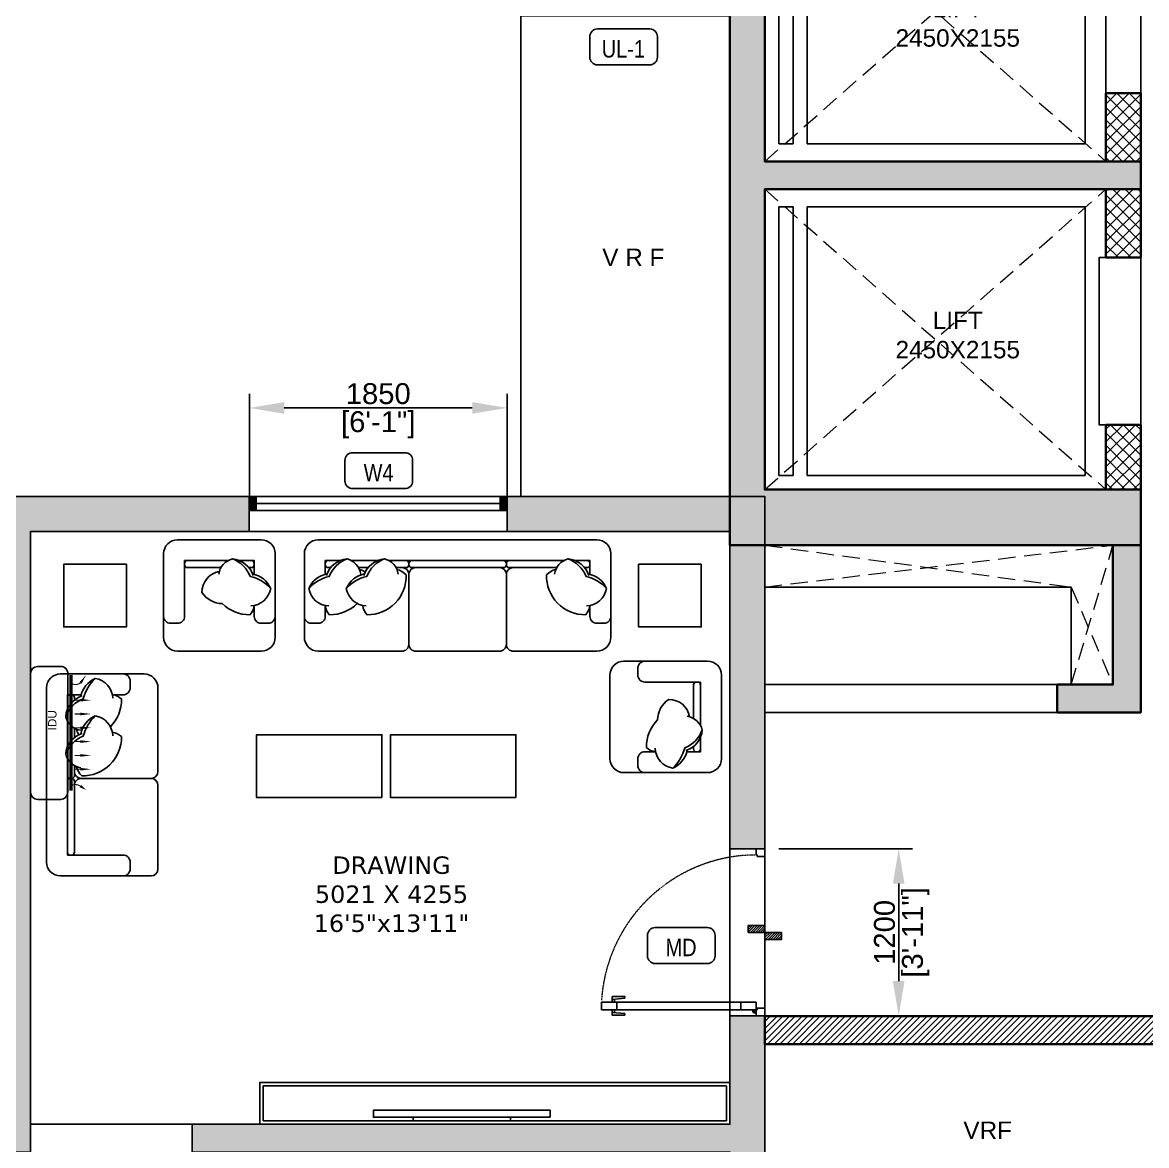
# Model space of a CAD drawing. Header units: millimetres. Extents: x 91566 to 131129, y 141753 to 207061.
# Drawn here: x 103055 to 111124, y 161368 to 169429 of the extents above; entities that cross this region are included whole.
import ezdxf
from ezdxf.enums import TextEntityAlignment as Align

# ---------------------------------------------------------------- set-up
doc = ezdxf.new("R2010")
doc.units = ezdxf.units.MM
doc.linetypes.add('( Hidden )', pattern=[0.375, 0.25, -0.125])
doc.linetypes.add('3BHK  WEST_UN-3$0$DASHED', pattern=[0.75, 0.5, -0.25])
for name, color, linetype in [('A-Dimensions', 4, 'Continuous'), ('A-Door', 11, 'Continuous'), ('A-Door Line', 8, 'Continuous'), ('A-Elevation 10', 8, 'Continuous'), ('A-Furniture', 8, 'Continuous'), ('A-Hatch', 252, 'Continuous'), ('A-Room Boundary', 44, 'Continuous'), ('A-Shaft', 8, 'Continuous'), ('A-Text Main', 44, 'Continuous'), ('A-Window', 4, 'Continuous')]:
    doc.layers.add(name, color=color, linetype=linetype)
doc.layers.add('A-Wall', color=240, linetype='Continuous', lineweight=35)
doc.styles.add('2024-08-29_TOWER-A$0$simplex-0.8', font='simplex.shx', dxfattribs={"width": 0.8})
doc.styles.add('3.5BHK EAST-UN-5$0$grid_text', font='verdana.ttf')
doc.styles.add('3BHK  WEST_UN-2$0$AMISH', font='arial.ttf')
doc.styles.add('ARIAL', font='ARIALN.TTF')
doc.styles.add('Core & corridor$0$Standard', font='arial.ttf')
doc.styles.add('Core_Typ-TA$0$Standard', font='arial.ttf')
doc.styles.add('S', font='arial.ttf', dxfattribs={"height": 150})
doc.dimstyles.new('DIMSMALL', dxfattribs={"dimtxt": 150, "dimasz": 250, "dimexe": 100, "dimexo": 100, "dimgap": 25, "dimtad": 1, "dimdec": 0, "dimzin": 0, "dimdsep": 46, "dimtxsty": 'S', "dimcen": 0, "dimdle": 100, "dimclrd": 8, "dimclre": 8, "dimclrt": 256, "dimazin": 0, "dimtfac": 1, "dimtdec": 0, "dimtix": 1, "dimtmove": 0, "dimatfit": 3, "dimldrblk": '12_DatumFilled', "dimfxl": 1, "dimtolj": 1, "dimtzin": 0, "dimlwd": -1, "dimlwe": -1, "dimarcsym": 1})

# ---------------------------------------------------------------- blocks, each defined once
blk = doc.blocks.new('Core & corridor$0$A$C436b777d')
at = {"layer": 'A-Hatch'}
h = blk.add_hatch(color=256, dxfattribs=at)
h.dxf.hatch_style = 1
h.paths.add_polyline_path([(250, -3072.7), (2950, -3072.6), (2950, -2672.7), (0.5, -2672.7), (0.5, -12132.6), (2950, -12132.7), (2950, -11732.7), (250.5, -11732.7), (250.5, -9577.7), (2950, -9577.7), (2950, -9377.8), (250.5, -9377.7), (250.5, -7222.7), (2950, -7222.7), (2950, -5565), (2700, -5565), (2700.2, -6972.7), (250.5, -6972.7)])
h.paths.add_polyline_path([(3300, 6580.6), (3300, 9502.1), (3500, 9502.1), (3500.1, 35), (0.4, 35), (0.5, 6682.1), (250, 6682.1), (250.5, 435), (3300.5, 435)])
edge = h.paths.add_edge_path()
edge.add_line((3300, 14502.1), (2580, 14502.1))
edge.add_line((2580, 14502.1), (2580, 15744))
edge.add_line((2580, 15744), (3500, 15744))
edge.add_line((3500, 15744), (3500, 16044))
edge.add_line((3500, 16044), (2380, 16044))
edge.add_line((2380, 16044), (2380, 14502.1))
edge.add_line((2380, 14502.1), (0.5, 14502.1))
edge.add_line((0.5, 14502.1), (0.5, 7866.6))
edge.add_line((0.5, 7866.6), (250.5, 7866.6))
edge.add_line((250.5, 7866.6), (250.5, 14102.1))
edge.add_line((250.5, 14102.1), (2380, 14102.1))
edge.add_line((2380, 14102.1), (2380, 10852.1))
edge.add_line((2380, 10852.1), (2580, 10852.1))
edge.add_line((2580, 10852.1), (2580, 14102.1))
edge.add_line((2580, 14102.1), (3300, 14102.1))
edge.add_line((3300, 14102.1), (3300, 10702.1))
edge.add_line((3300, 10702.1), (3500, 10702.1))
edge.add_line((3500, 10702.1), (3500, 14502.1))
edge.add_line((3500, 14502.1), (2580, 14502.1))
h = blk.add_hatch(dxfattribs=at)
h.set_pattern_fill('ANSI37', color=256, scale=20)
h.set_pattern_definition([(45, (27573.86, 93), (-44.90128, 44.90128), []), (135, (27573.86, 93), (-44.90128, -44.90128), [])])
h.paths.add_polyline_path([(2700, -11267.7), (2950, -11267.7), (2950, -11732.7), (2700, -11732.7)])
h.paths.add_polyline_path([(2700, -9577.7), (2950, -9577.7), (2950, -10067.7), (2700, -10067.7)])
h.paths.add_polyline_path([(2700, -8887.7), (2950, -8887.7), (2950, -9377.7), (2700, -9377.7)])
h.paths.add_polyline_path([(2950, -7687.7), (2700, -7687.7), (2700, -7222.7), (2950, -7222.7)])
h = blk.add_hatch(color=256, dxfattribs=at)
h.dxf.hatch_style = 1
h.paths.add_polyline_path([(2750, -12132.7), (2750, -13132.5), (2350.3, -13132.2), (2350.3, -13332.2), (2950, -13332.6), (2950, -12132.7)])
at = {"layer": 'A-Elevation 10'}
for points in [[(351.7, -9251), (453.3, -9251), (453.3, -7322.7), (351.7, -7322.7)], [(555, -7322.7), (555, -9251), (2550, -9251), (2550, -7322.7)], [(351.7, -11631), (453.3, -11631), (453.3, -9702.7), (351.7, -9702.7)], [(555, -9702.7), (555, -11631), (2550, -11631), (2550, -9702.7)]]:
    blk.add_lwpolyline(points, close=True, dxfattribs=at)
at = {"layer": 'A-Elevation 10', "color": 8}
for points in [[(2950, -8887.7), (2700, -8887.7), (2700, -7687.7), (2950, -7687.7)], [(2950, -11267.7), (2650, -11267.7), (2650, -10067.7), (2950, -10067.7)]]:
    blk.add_lwpolyline(points, close=True, dxfattribs=at)
at = {"layer": 'A-Shaft', "linetype": '( Hidden )', "lineweight": 0, "ltscale": 500}
for points in [[(250.5, -7222.7), (2700, -9377.7)], [(250.5, -9377.7), (2700, -7222.7)], [(250, -11732.7), (2700, -9577.7)], [(250.5, -9577.7), (2700, -11732.7)]]:
    blk.add_lwpolyline(points, dxfattribs=at)
at = {"layer": 'A-Wall'}
for points in [[(250, -3072.7), (2950, -3072.6), (2950, -2672.7), (0.5, -2672.7), (0.5, -12132.6), (2950, -12132.7), (2950, -11732.7), (250.5, -11732.7), (250.5, -9577.7), (2950, -9577.7), (2950, -9377.8), (250.5, -9377.7), (250.5, -7222.7), (2950, -7222.7), (2950, -5565), (2700, -5565), (2700.2, -6972.7), (250.5, -6972.7), (250, -3072.7)], [(0, -6922.7), (0, -9602.7)], [(0, -9352.7), (0, -12032.7)]]:
    blk.add_lwpolyline(points, dxfattribs=at)
for points in [[(2700, -8887.7), (2950, -8887.7), (2950, -9377.7), (2700, -9377.7)], [(2700, -9577.7), (2950, -9577.7), (2950, -10067.7), (2700, -10067.7)], [(2700, -11267.7), (2950, -11267.7), (2950, -11732.7), (2700, -11732.7)], [(2750, -12132.7), (2750, -13132.5), (2350.3, -13132.2), (2350.3, -13332.2), (2950, -13332.6), (2950, -12132.7)]]:
    blk.add_lwpolyline(points, close=True, dxfattribs=at)
at = {"layer": 'A-Text Main', "char_height": 125, "width": 950.15, "attachment_point": 5, "line_spacing_factor": 1.010232, "style": 'Core & corridor$0$Standard'}
for insert in [(1635.9, -8387.1), (1635.9, -10624.1)]:
    blk.add_mtext('LIFT \\P2450X2155', dxfattribs=dict(at, insert=insert))
blk = doc.blocks.new('Core & corridor')
at = {"layer": 'A-Elevation 10'}
blk.add_lwpolyline([(10594.6, 16844.6), (9095, 16844.6), (9095, 20295.2), (10594.6, 20295.2)], close=True, dxfattribs=at)
at = {"ltscale": 300}
blk.add_blockref('Core & corridor$0$A$C436b777d', (10594.6, 28627.2), dxfattribs=at)
at = {"layer": 'A-Text Main', "insert": (9901.8, 18561.6), "char_height": 125, "width": 950.15, "attachment_point": 5, "line_spacing_factor": 1.010232, "style": 'Core & corridor$0$Standard'}
blk.add_mtext('V R F', dxfattribs=at)
blk = doc.blocks.new('2024-08-29_TOWER-A$0$WNTG')
at = {"layer": 'A-Text Main'}
blk.add_lwpolyline([(-187.8, 246.2), (187.8, 246.2, -0.414214), (242.8, 191.2), (242.8, 43.3, -0.414214), (187.8, -11.7), (-187.8, -11.7, -0.414214), (-242.8, 43.3), (-242.8, 191.2, -0.414214)], format="xyb", close=True, dxfattribs=at)
at = {"layer": 'A-Text Main', "style": '2024-08-29_TOWER-A$0$simplex-0.8', "width": 0.8}
blk.add_attdef('WNTG', text='', height=150, dxfattribs=at).set_placement((-1.6, 43), align=Align.CENTER)
blk = doc.blocks.new('Unit_4')
at = {"layer": 'A-Text Main'}
ref = blk.add_blockref('2024-08-29_TOWER-A$0$WNTG', (71062.8, 166789.6), dxfattribs=dict(at, xscale=-1, rotation=180))
ref.add_attrib('WNTG', 'UL-1', dxfattribs={"height": 125, "style": 'ARIAL'}).set_placement((71061.2, 166596.1), align=Align.CENTER)
blk = doc.blocks.new('3.5BHK EAST-UN-5$0$A$Ca8e61b88')
at = {"layer": 'A-Furniture'}
for points in [[(700, 0, 0.414214), (800, 100), (800, 700, 0.414214), (750, 750, 0.414214), (800, 800), (800, 1400, 0.414214), (750, 1450, 0.414214), (800, 1500), (800, 2100, 0.414214), (700, 2200), (100, 2200, 0.414214), (0, 2100), (0, 100, 0.414214), (100, 0)], [(150, 1430), (150, 770, 0.414214), (170, 750), (180, 750, 0.414214), (200, 770), (200, 1430, 0.414214), (180, 1450), (170, 1450, 0.414214)]]:
    blk.add_lwpolyline(points, format="xyb", close=True, dxfattribs=at)
for points in [[(472.5, 2050), (550, 2050, 0.414214), (600, 2100), (600, 2150, 0.414214), (550, 2200)], [(349.5, 2168.2, 0.14773), (263.6, 2022, 0.213343), (137.6, 1893.1, 0.178662)], [(475.6, 2024.9, 0.356772), (349.5, 2168.2, 0.249542), (245.7, 2038.4, -9.61688)], [(256.7, 2042.2, 0.306663), (137.6, 1893.1, 0.30633), (246.4, 1795.7, -0.872847)], [(150, 1944.8), (150, 2050), (248.3, 2050, 0.414214)], [(200, 2011.8), (200, 2030, 0.414214), (180, 2050), (170, 2050, 0.414214), (150, 2030)], [(472.5, 2050.1, -0.165541), (538.6, 2019.2, -0.200231), (458.1, 1820.7, -0.121523)], [(349.5, 1898.8, 0.14773), (263.6, 1752.7, 0.213343), (137.6, 1623.8, 0.178662)], [(475.6, 1755.6, 0.356772), (349.5, 1898.8, 0.249542), (245.7, 1769, -9.61688)], [(200, 1742.5), (200, 1811.3, 0.414214)], [(232.2, 1763.1, -0.071865), (212.7, 1805, 7.115464)], [(472.5, 1780.8, -0.165541), (538.6, 1749.8, -0.425989), (252.1, 1469, -0.121523), (212.7, 1535.7, 7.115464)], [(256.7, 1772.9, 0.306663), (137.6, 1623.8, 0.30633), (246.4, 1526.3, -0.872847)], [(150, 1592.3), (150, 1470, 0.414214), (170, 1450), (180, 1450, 0.414214), (200, 1470), (200, 1541.9, 0.414214)], [(200, 1500, 0.414214), (250, 1450), (750, 1450, 0.414214)], [(200, 1400, -0.414214), (250, 1450)], [(150, 338.4), (150, 730, -0.414214), (170, 750), (180, 750, -0.414214), (200, 730), (200, 388.7, -0.414214)], [(200, 800, 0.414214), (250, 750)], [(200, 700, -0.414214), (250, 750), (750, 750, -0.414214)], [(256.7, 157.8, -0.306663), (137.6, 306.9, -0.30633), (246.4, 404.3, 0.872847)], [(472.5, 149.9, 0.165541), (538.6, 180.8, 0.425989), (252.1, 461.6, 0.121523), (212.7, 395, -7.115464)], [(349.5, 31.8, -0.14773), (263.6, 178, -0.213343), (137.6, 306.9, -0.178662)], [(200, 188.2), (200, 170, -0.414214), (180, 150), (170, 150, -0.414214), (150, 170)], [(475.6, 175.1, -0.356772), (349.5, 31.8, -0.249542), (245.7, 161.6, 9.61688)], [(550, 0, 0.414214), (600, 50), (600, 100, 0.414214), (550, 150), (472.5, 150)]]:
    blk.add_lwpolyline(points, format="xyb", dxfattribs=at)
for points in [[(150, 1675.5), (150, 1861.6)], [(150, 338.4), (150, 1592.3)], [(248.3, 150), (150, 150), (150, 255.2)]]:
    blk.add_lwpolyline(points, dxfattribs=at)
blk = doc.blocks.new('3.5BHK EAST-UN-5$0$A$C2850cd17')
at = {"layer": 'A-Furniture'}
for p, q in [((700, 800), (100, 800)), ((0, 700), (0, 100)), ((800, 100), (800, 700))]:
    blk.add_line(p, q, dxfattribs=at)
for points in [[(349.5, 768.2, 0.14773), (263.6, 622, 0.213343), (137.6, 493.1, 0.178662)], [(475.6, 624.9, 0.356772), (349.5, 768.2, 0.249542), (245.7, 638.4, -9.61688)], [(472.5, 650), (550, 650, 0.414214), (600, 700), (600, 750, 0.414214), (550, 800)], [(150, 544.8), (150, 650), (248.3, 650, 0.414214)], [(200, 611.8), (200, 630, 0.414214), (180, 650), (170, 650, 0.414214), (150, 630)], [(472.5, 650.1, -0.165541), (538.6, 619.2, -0.200231), (458.1, 420.7, -0.121523)], [(256.7, 642.2, 0.306663), (137.6, 493.1, 0.30633), (246.4, 395.7, -0.872847)], [(150, 212.3), (150, 170, 0.414214), (170, 150), (180, 150, 0.414214), (200, 170), (200, 411.3, 0.414214)], [(228.3, 399.5, 0.367874), (378.6, 274.7, 0.249542), (458.1, 420.7, -9.61688)], [(150, 150), (550, 150, -0.414214), (600, 100), (600, 50, -0.414214), (550, 0)]]:
    blk.add_lwpolyline(points, format="xyb", dxfattribs=at)
for points in [[(150, 150), (150, 461.6)], [(700, 0), (100, 0)]]:
    blk.add_lwpolyline(points, dxfattribs=at)
for centre, start, end in [((100, 700), 90, 180), ((700, 700), 0, 90), ((100, 100), 180, 270), ((700, 100), 270, 0)]:
    blk.add_arc(centre, 100, start, end, dxfattribs=at)
blk = doc.blocks.new('3.5BHK EAST-UN-5$0$A$C5e42217f')
at = {"layer": 'A-Furniture'}
for p, q in [((700, 1450), (100, 1450)), ((0, 1350), (0, 100)), ((800, 750), (800, 1350)), ((800, 50), (800, 650))]:
    blk.add_line(p, q, dxfattribs=at)
for points in [[(349.5, 1418.2, 0.14773), (263.6, 1272, 0.213343), (137.6, 1143.1, 0.178662)], [(475.6, 1274.9, 0.356772), (349.5, 1418.2, 0.249542), (245.7, 1288.4, -9.61688)], [(472.5, 1300), (550, 1300, 0.414214), (600, 1350), (600, 1400, 0.414214), (550, 1450)], [(256.7, 1292.2, 0.306663), (137.6, 1143.1, 0.30633), (246.4, 1045.7, -0.872847)], [(150, 1194.8), (150, 1300), (248.3, 1300, 0.414214)], [(200, 1261.8), (200, 1280, 0.414214), (180, 1300), (170, 1300, 0.414214), (150, 1280)], [(472.5, 1300.1, -0.165541), (538.6, 1269.2, -0.200231), (458.1, 1070.7, -0.121523)], [(349.5, 1148.8, 0.14773), (263.6, 1002.7, 0.213343), (137.6, 873.8, 0.178662)], [(475.6, 1005.6, 0.356772), (349.5, 1148.8, 0.249542), (245.7, 1019, -9.61688)], [(200, 992.5), (200, 1061.3, 0.414214)], [(232.2, 1013.1, -0.071865), (212.7, 1055, 7.115464)], [(256.7, 1022.9, 0.306663), (137.6, 873.8, 0.30633), (246.4, 776.3, -0.872847)], [(472.5, 1030.8, -0.165541), (538.6, 999.8, -0.425989), (252.1, 719, -0.121523), (212.7, 785.7, 7.115464)], [(150, 842.3), (150, 720, 0.414214), (170, 700), (180, 700, 0.414214), (200, 720), (200, 791.9, 0.414214)], [(200, 750, 0.414214), (250, 700), (750, 700, 0.414214)], [(200, 650, -0.414214), (250, 700)], [(550, 0, 0.414214), (600, 50), (600, 100, 0.414214), (550, 150), (150, 150)]]:
    blk.add_lwpolyline(points, format="xyb", dxfattribs=at)
for points in [[(150, 925.5), (150, 1111.6)], [(150, 150), (150, 842.3)], [(100, 0), (750, 0)]]:
    blk.add_lwpolyline(points, dxfattribs=at)
blk.add_lwpolyline([(150, 680), (150, 170, 0.414214), (170, 150), (180, 150, 0.414214), (200, 170), (200, 680, 0.414214), (180, 700), (170, 700, 0.414214)], format="xyb", close=True, dxfattribs=at)
for centre, radius, start, end in [((100, 1350), 100, 90, 180), ((700, 1350), 100, 0, 90), ((750, 750), 50, 270, 0), ((750, 650), 50, 0, 90), ((100, 100), 100, 180, 270), ((750, 50), 50, 270, 0)]:
    blk.add_arc(centre, radius, start, end, dxfattribs=at)
blk = doc.blocks.new('A$Ca15bd94d')
at = {"layer": 'A-Window', "linetype": 'Continuous'}
for points in [[(0, 250), (0, 150), (50, 150), (50, 250)], [(1850, 150), (1850, 250), (1800, 250), (1800, 150)]]:
    blk.add_hatch(color=256, dxfattribs=at).paths.add_polyline_path(points)
for p, q in [((0, 250), (1850, 250)), ((0, 250), (50, 250)), ((0, 250), (0, 150)), ((0, 250), (0, 150)), ((50, 250), (50, 150)), ((50, 250), (1800, 250)), ((1800, 150), (1800, 250)), ((1800, 250), (1850, 250)), ((1850, 250), (1850, 150)), ((1850, 250), (1850, 150)), ((50, 200), (1800, 200)), ((50, 150), (0, 150)), ((0, 150), (0, 0)), ((1800, 150), (50, 150)), ((1850, 150), (1800, 150)), ((1850, 150), (1850, 0)), ((0, 0), (1850, 0))]:
    blk.add_line(p, q, dxfattribs=at)
blk = doc.blocks.new('A$Cd470dc81')
at = {"layer": 'A-Door'}
for p, q in [((0, -55.5), (0, 0)), ((0, 0), (62.5, 0)), ((62.5, 0), (62.5, -44.4)), ((55.5, -55.5), (0, -55.5)), ((62.5, -44.4), (55.5, -44.4)), ((55.5, -44.4), (55.5, -55.5)), ((90.2, -33.3), (56.9, -33.3)), ((1173.1, -44.4), (62.5, -44.4)), ((62.5, -44.4), (62.5, -99.9)), ((73.6, -16.7), (73.6, -50)), ((173.5, -99.9), (173.5, -44.4)), ((1006.5, -5.6), (1006.5, -16.7)), ((1095.4, -5.6), (1006.5, -5.6)), ((1006.5, -16.7), (1095.4, -24.9)), ((1062, -99.9), (1062, -44.4)), ((1078.7, -23.3), (1078.7, -44.4)), ((1095.4, -5.6), (1095.4, -44.4)), ((1173.1, -99.9), (1173.1, -44.4)), ((62.5, -99.9), (1173.1, -99.9)), ((62.5, -99.9), (62.5, -99.9)), ((1006.5, -127.7), (1095.4, -119.5)), ((1006.5, -138.8), (1006.5, -127.7)), ((1095.4, -138.8), (1006.5, -138.8)), ((1078.7, -121), (1078.7, -99.9)), ((1095.4, -138.8), (1095.4, -99.9)), ((55.5, -1144.5), (0, -1144.5)), ((0, -1144.5), (0, -1200)), ((0, -1200), (62.5, -1200)), ((55.5, -1155.6), (55.5, -1144.5)), ((62.5, -1155.6), (55.5, -1155.6)), ((62.5, -1200), (62.5, -1155.6))]:
    blk.add_line(p, q, dxfattribs=at)
blk.add_circle((73.6, -33.3), 11.1, dxfattribs=at)
at = {"layer": 'A-Door', "linetype": '3BHK  WEST_UN-3$0$DASHED', "lineweight": 0}
blk.add_arc((61.2, -41.8), 1113.8, 270.08223, 356.3506, dxfattribs=at)
blk = doc.blocks.new('3.5BHK EAST-UN-5$0$2024-08-29_TOWER-A$0$TV FG')
at = {"layer": 'A-Furniture'}
for p, q in [((-350, -25), (-350, 0)), ((350, -25), (350, 0))]:
    blk.add_line(p, q, dxfattribs=at)
blk.add_lwpolyline([(-635, -25), (635, -25), (635, -75), (-635, -75)], close=True, dxfattribs=at)
blk = doc.blocks.new('3BHK  WEST_UN-3$0$2024-08-29_TOWER-A$0$SIDE TABLE')
at = {"layer": 'A-Furniture'}
blk.add_lwpolyline([(0.45, 0), (0, 0), (0, 0.45), (0.45, 0.45)], close=True, dxfattribs=at)
blk = doc.blocks.new('3BHK  WEST_UN-2$0$WALL MOUNTED SPLIT AC')
for p, q in [((18067.15, -8077.46), (18073.71, -8077.46)), ((18064.01, -8112.84, 0), (18064, -8079.99, 0)), ((18064.41, -8112.84, 0), (18064.41, -8079.99, 0)), ((18065.12, -8113.34), (18065.11, -8079.5)), ((18075.75, -8079.5), (18075.75, -8113.29)), ((18073.72, -8115.33), (18067.16, -8115.38))]:
    blk.add_line(p, q)
at = {"elevation": 0}
for points in [[(18059.86, -8080.11, 0, 0.75, 0), (18061.51, -8081.22, 0.75, 0.75, 0)], [(18058.43, -8086.05, 0, 0.75, 0), (18061.52, -8086.05, 0.75, 0.75, 0)], [(18058.44, -8089.99, 0, 0.75, 0), (18061.52, -8089.99, 0.75, 0.75, 0)], [(18058.44, -8093.93, 0, 0.75, 0), (18061.52, -8093.93, 0.75, 0.75, 0)], [(18058.44, -8097.86, 0, 0.75, 0), (18061.52, -8097.86, 0.75, 0.75, 0)], [(18058.44, -8101.8, 0, 0.75, 0), (18061.52, -8101.8, 0.75, 0.75, 0)], [(18058.44, -8105.74, 0, 0.75, 0), (18061.52, -8105.74, 0.75, 0.75, 0)], [(18059.87, -8112.95, 0, 0.75, 0), (18061.51, -8110.65, 0.75, 0.75, 0)]]:
    blk.add_lwpolyline(points, format="xyseb", dxfattribs=at)
at = {"const_width": 0.3, "elevation": 0}
for points in [[(18061.51, -8081.22, 0.246742), (18063.87, -8081.49, -4.761831)], [(18061.51, -8110.65, -0.246742), (18063.87, -8110.38, 4.761831)]]:
    blk.add_lwpolyline(points, format="xyb", dxfattribs=at)
for points in [[(18061.52, -8086.05), (18063.17, -8086.05)], [(18061.52, -8089.99), (18063.17, -8089.99)], [(18061.52, -8093.93), (18063.17, -8093.93)], [(18061.52, -8097.86), (18063.17, -8097.86)], [(18061.52, -8101.8), (18063.17, -8101.8)], [(18061.52, -8105.74), (18063.17, -8105.74)]]:
    blk.add_lwpolyline(points, dxfattribs=at)
for centre, start, end in [((18067.15, -8079.5), 90.0082, 180.0082), ((18073.71, -8079.5), 0.0078, 90.0078), ((18067.16, -8113.34), 180.0082, 270.0082), ((18073.71, -8113.29), 270.0078, 0.0078)]:
    blk.add_arc(centre, 2.04, start, end)
at = {"layer": 'A-Elevation 10', "style": '3BHK  WEST_UN-2$0$AMISH'}
blk.add_attdef('IDU', text='', height=2.4, rotation=90.0082, dxfattribs=at).set_placement((17772.56, -7418.94, 0), align=Align.MIDDLE_CENTER)
blk = doc.blocks.new('TILE DROP')
at = {"layer": 'A-Door Line'}
h = blk.add_hatch(dxfattribs=at)
h.set_pattern_fill('ANSI31', color=8, scale=0.1)
h.set_pattern_definition([(45, (-18.584744, -6.592634), (-0.008838835, 0.008838835), [])])
h.paths.add_polyline_path([(0, 0.05), (-0.12, 0.05), (-0.12, 0), (0, 0)])
h.paths.add_polyline_path([(0.12, -0.05), (0.12, 0), (0, 0), (0, -0.05)])
at = {"layer": 'A-Door Line', "color": 8}
for points in [[(-0.12, 0), (-0.12, 0.05), (0, 0.05), (0, 0)], [(0, -0.05), (0, 0), (0.12, 0), (0.12, -0.05)]]:
    blk.add_lwpolyline(points, close=True, dxfattribs=at)
blk = doc.blocks.new('Unit_5')
at = {"layer": 'A-Hatch', "linetype": 'Continuous'}
h = blk.add_hatch(color=256, dxfattribs=at)
h.dxf.hatch_style = 1
h.paths.add_polyline_path([(-5471.5, -4705.1), (-5471.2, -4705.1), (-5271.5, -4705.1), (-5271.5, -250), (-3701.1, -250), (-3701.1, 0), (-5471.5, 0)])
h.paths.add_polyline_path([(0, -2528.3), (-251, -2528.3), (-251, -250), (-1851.1, -250), (-1851.1, 0), (0, 0)])
h.paths.add_polyline_path([(0, -3728.3), (-251, -3728.2), (-251.5, -4505.1), (-4111.5, -4505.1), (-4111.5, -4705.1), (-251.5, -4705.1), (-251.5, -5389.9), (-1.5, -5389.9)])
h.paths.add_polyline_path([(-3911.5, -10430.1), (-3911.5, -5705.1), (-4111.5, -5705.1), (-4111.5, -10630.1), (-251.5, -10630.1), (-251.5, -16800.1), (-1.5, -16800.1), (-1.5, -10430.1), (-1241.5, -10430.1), (-1491.5, -10430.1)])
h.paths.add_polyline_path([(-1.5, -7840.1), (-1.5, -6289.9), (-251.5, -6289.9), (-251.1, -7840.1)], flags=17)
h.paths.add_polyline_path([(-3741.5, -16550.1), (-3241.9, -16550.1), (-3241.9, -16800.1), (-4841.5, -16800.1), (-4841.5, -16550.1), (-3941.5, -16550.1), (-3941.5, -12590.1), (-6536.5, -12590.1), (-6536.5, -12390.1), (-3741.5, -12390.1)])
h.paths.add_polyline_path([(-10801.5, -13529.9), (-11051.5, -13529.9), (-11051.5, -12340.1), (-8401.5, -12340.1), (-8151.5, -12340.1), (-8151.5, -12390.1), (-7536.5, -12390.1), (-7536.5, -12590.1), (-8146.5, -12590.1), (-10801.5, -12590.1)])
h.paths.add_polyline_path([(-5591.5, -16550.1), (-9701.5, -16549.9), (-9701.5, -16799.9), (-5591.5, -16800.1)])
h.paths.add_polyline_path([(-8146.5, -4505.1), (-8146.5, -4705.1), (-10801.5, -4705.1), (-10801.5, -5680.1), (-11051.5, -5680.1), (-11051.5, -3849.9), (-10801.5, -3849.9), (-10801.5, -4505.1)])
h.paths.add_polyline_path([(-8151.5, -8330.1), (-8151.5, -5705.1), (-8351.5, -5705.1), (-8351.5, -8080.1), (-11051.5, -8080.1), (-11051.5, -8330.1)])
at = {"layer": 'A-Door Line'}
blk.add_line((-0.1, -3728.3), (-0.1, -2528.3), dxfattribs=at)
at = {"layer": 'A-Furniture', "linetype": 'Continuous'}
for points in [[(-2748.8, -2160.2), (-3648.8, -2160.2), (-3648.8, -1710.2), (-2748.8, -1710.2)], [(-1787, -2160.2), (-2687, -2160.2), (-2687, -1710.2), (-1787, -1710.2)]]:
    blk.add_lwpolyline(points, close=True, dxfattribs=at)
at = {"layer": 'A-Furniture'}
for points in [[(-251.4, -4205), (-3626.5, -4205), (-3626.5, -4505), (-251.4, -4505)], [(-276.5, -4230), (-3601.5, -4230), (-3601.5, -4480), (-276.5, -4480)]]:
    blk.add_lwpolyline(points, close=True, dxfattribs=at)
at = {"layer": 'A-Room Boundary', "linetype": 'Continuous'}
blk.add_lwpolyline([(-5271.5, -250), (-251.4, -250), (-251.4, -4505), (-5271.5, -4505)], close=True, dxfattribs=at)
at = {"layer": 'A-Wall', "lineweight": -3}
blk.add_lwpolyline([(-5471.5, -4705.1), (-5471.2, -4705.1), (-5271.5, -4705.1), (-5271.5, -250), (-3701.1, -250), (-3701.1, 0), (-5471.5, 0), (-5471.5, -4705.1)], dxfattribs=at)
for points in [[(0, -2528.3), (-251, -2528.3), (-251, -250), (-1851.1, -250), (-1851.1, 0), (0, 0)], [(0, -3728.3), (-251, -3728.2), (-251.5, -4505.1), (-4111.5, -4505.1), (-4111.5, -4705.1), (-251.5, -4705.1), (-251.5, -5389.9), (-1.5, -5389.9)]]:
    blk.add_lwpolyline(points, close=True, dxfattribs=at)
at = {"layer": 'A-Door', "linetype": 'Continuous', "rotation": 180}
blk.add_blockref('A$Cd470dc81', (-0.1, -3728.3), dxfattribs=at)
at = {"layer": 'A-Door Line', "color": 8, "xscale": 1000.000000000004, "yscale": 1000.000000000004, "zscale": 1000.000000000004, "rotation": 180}
blk.add_blockref('TILE DROP', (-0.1, -3128.3), dxfattribs=at)
at = {"layer": 'A-Elevation 10', "color": 2}
ref = blk.add_blockref('3BHK  WEST_UN-2$0$WALL MOUNTED SPLIT AC', (449735.3, -205500.9), dxfattribs=dict(at, xscale=25.17221723757713, yscale=25.17221723757713, zscale=25.17221723757713, rotation=180))
ref.add_attrib('IDU', 'IDU', dxfattribs={"layer": 'A-Furniture', "height": 60.41, "rotation": 90.00823, "style": '3BHK  WEST_UN-2$0$AMISH'}).set_placement((-5115.3, -1605.5, 0), align=Align.MIDDLE_CENTER)
at = {"layer": 'A-Furniture'}
for p, rotation in [((-4315.9, -309.8), 270), ((-312, -1181.5), 180)]:
    blk.add_blockref('3.5BHK EAST-UN-5$0$A$C2850cd17', p, dxfattribs=dict(at, rotation=rotation))
at = {"layer": 'A-Furniture', "xscale": -1, "rotation": 90}
blk.add_blockref('3.5BHK EAST-UN-5$0$A$Ca8e61b88', (-1105.8, -309.8), dxfattribs=at)
at = {"layer": 'A-Furniture', "ltscale": 600, "xscale": -1000, "yscale": 1000, "zscale": 1000, "rotation": 180}
for p in [(-5033.5, -485.9), (-907.3, -485.9)]:
    blk.add_blockref('3BHK  WEST_UN-3$0$2024-08-29_TOWER-A$0$SIDE TABLE', p, dxfattribs=at)
at = {"layer": 'A-Furniture'}
blk.add_blockref('3.5BHK EAST-UN-5$0$A$C5e42217f', (-5156.5, -2723.1), dxfattribs=at)
at = {"layer": 'A-Furniture', "ltscale": 600, "rotation": 180}
blk.add_blockref('3.5BHK EAST-UN-5$0$2024-08-29_TOWER-A$0$TV FG', (-2175.4, -4480), dxfattribs=at)
at = {"layer": 'A-Text Main'}
ref = blk.add_blockref('2024-08-29_TOWER-A$0$WNTG', (-2771.5, 303.3), dxfattribs=dict(at, xscale=-1, rotation=180))
ref.add_attrib('WNTG', 'W4', dxfattribs={"height": 125, "style": 'ARIAL'}).set_placement((-2773.1, 109.9), align=Align.CENTER)
ref = blk.add_blockref('2024-08-29_TOWER-A$0$WNTG', (-600.3, -3105.6), dxfattribs=dict(at, xscale=-1, rotation=180))
ref.add_attrib('WNTG', 'MD', dxfattribs={"height": 125, "style": 'ARIAL'}).set_placement((-601.9, -3299), align=Align.CENTER)
at = {"layer": 'A-Window'}
blk.add_blockref('A$Ca15bd94d', (-3701.1, -250), dxfattribs=at)
at = {"layer": 'A-Text Main', "linetype": 'Continuous', "insert": (-2680.4, -2855.1, 0), "char_height": 125, "width": 1139.094, "attachment_point": 5, "style": '3.5BHK EAST-UN-5$0$grid_text'}
blk.add_mtext('DRAWING 5021 X 4255\\P16\'5"x13\'11"', dxfattribs=at)
blk = doc.blocks.new('*D158')
at = {"layer": 'A-Dimensions', "color": 8, "transparency": 16777216}
for p, q in [((108484.2, 163498.3), (109445.1, 163498.3)), ((109345.1, 162548.2), (109345.1, 163248.3)), ((108485.2, 162298.2), (109445.1, 162298.2))]:
    blk.add_line(p, q, dxfattribs=at)
for points in [[(109303.5, 163248.3), (109386.8, 163248.3), (109345.1, 163498.3)], [(109303.5, 162548.2), (109386.8, 162548.2), (109345.1, 162298.2)]]:
    blk.add_solid(points, dxfattribs=at)
at = {"layer": 'Defpoints', "color": 0, "transparency": 16777216}
for p in [(108384.2, 163498.3), (109345.1, 163498.3), (108385.2, 162298.2)]:
    blk.add_point(p, dxfattribs=at)
at = {"layer": 'A-Dimensions', "lineweight": 30, "transparency": 16777216, "char_height": 150, "attachment_point": 5, "rotation": 90, "style": 'S'}
for s, insert in [('\\A1;[3\'-11"]', (109466.3, 162898.3)), ('\\A1;1200', (109243.6, 162898.3))]:
    blk.add_mtext(s, dxfattribs=dict(at, insert=insert))
blk = doc.blocks.new('12_DatumFilled')
at = {"color": 8, "linetype": 'ByBlock'}
blk.add_solid([(0, 0.577), (-1, 0), (0, -0.577)], dxfattribs=at)
blk = doc.blocks.new('*D163')
at = {"layer": 'A-Dimensions', "color": 8, "transparency": 16777216}
for p, q in [((104684.1, 165951.5), (104684.1, 166762.8)), ((106534.1, 165951.5), (106534.1, 166762.8)), ((104934.1, 166662.8), (106284.1, 166662.8))]:
    blk.add_line(p, q, dxfattribs=at)
for points in [[(104934.1, 166704.4), (104934.1, 166621.1), (104684.1, 166662.8)], [(106284.1, 166704.4), (106284.1, 166621.1), (106534.1, 166662.8)]]:
    blk.add_solid(points, dxfattribs=at)
at = {"layer": 'Defpoints', "color": 0, "transparency": 16777216}
for p in [(106534.1, 166662.8), (104684.1, 165851.5), (106534.1, 165851.5)]:
    blk.add_point(p, dxfattribs=at)
at = {"layer": 'A-Dimensions', "lineweight": 30, "transparency": 16777216, "char_height": 150, "attachment_point": 5, "style": 'S'}
for s, insert in [('\\A1;1850', (105609.1, 166764.4)), ('\\A1;[6\'-1"]', (105609.1, 166541.6))]:
    blk.add_mtext(s, dxfattribs=dict(at, insert=insert))

msp = doc.modelspace()

# ---------------------------------------------------------------- hatches: boundary and pattern name
at = {"linetype": 'Continuous'}
h = msp.add_hatch(dxfattribs=at)
h.set_pattern_fill('ANSI31', color=256, scale=20)
h.set_pattern_definition([(45, (106633.075, 160596.27), (-44.90128, 44.90128), [])])
h.paths.add_polyline_path([(112233.6, 200021.4), (113635.6, 200021.4), (113635.6, 200221.4), (112233.6, 200221.4)])
h.paths.add_polyline_path([(108384.5, 162096.3), (112223.2, 162096.3), (112223.2, 162296.4), (108384.5, 162296.4)])
h.paths.add_polyline_path([(118373.2, 164297), (118373.2, 162296.4), (118573.2, 162296.4), (118573.2, 164297)])
h = msp.add_hatch(dxfattribs=at)
h.set_pattern_fill('ANSI31', color=256, scale=20)
h.set_pattern_definition([(45, (129581.564, 160596.27), (-44.90128, 44.90128), [])])
h.paths.add_polyline_path([(108384.5, 162296.4), (108384.5, 162096.3), (112223.2, 162096.3), (112223.2, 162296.4)])

# ---------------------------------------------------------------- linework, layer by layer
at = {"layer": 'A-Elevation 10'}
for points in [[(110883.1, 165677.1), (110883.1, 164677.4), (110583.1, 164677.4), (110583.1, 165377.1), (108383.1, 165377.1), (108383.1, 165677.1)], [(108384.1, 164677.5), (110483.4, 164677.5), (110483.4, 164477.6), (108384.1, 164477.6)], [(108384.6, 162096.3), (112223.2, 162096.3), (112226.6, 160596.3), (108383.3, 160596.3)]]:
    msp.add_lwpolyline(points, close=True, dxfattribs=at)
at = {"layer": 'A-Shaft', "linetype": '( Hidden )', "lineweight": 0, "ltscale": 500}
for points in [[(108383.1, 165377.1), (110883.1, 165677.1)], [(108384.7, 165677.1), (110583.1, 165377.1)], [(110583.1, 164677.5), (110883.1, 165677.1)], [(110583.1, 165377.1), (110883.1, 164677.2)]]:
    msp.add_lwpolyline(points, dxfattribs=at)

# ---------------------------------------------------------------- block references
msp.add_blockref('Core & corridor', (97538.5, 149182.5))

# ---------------------------------------------------------------- texts
at = {"layer": 'A-Text Main', "insert": (110284.3, 161478), "char_height": 125, "width": 950.15, "attachment_point": 5, "line_spacing_factor": 1.010232, "style": 'Core_Typ-TA$0$Standard'}
msp.add_mtext('\\pxqd;VRF', dxfattribs=at)

# ---------------------------------------------------------------- next in the draw order: block references
at = {"linetype": 'Continuous'}
msp.add_blockref('Unit_4', (36307.5, 2581.6), dxfattribs=at)
at = {"layer": 'A-Elevation 10', "linetype": 'Continuous'}
msp.add_blockref('Unit_5', (108384.7, 166026.5), dxfattribs=at)

# ---------------------------------------------------------------- next in the draw order: linework, layer by layer
at = {"layer": 'A-Wall'}
msp.add_lwpolyline([(108384.5, 162096.3), (112223.2, 162096.3), (112223.2, 162296.4), (108384.5, 162296.4)], close=True, dxfattribs=at)

# ---------------------------------------------------------------- next in the draw order: dimensions: what is measured, and where the dimension line sits
at = {"layer": 'A-Dimensions', "lineweight": 30}
dim = msp.add_linear_dim(base=(106534.1, 166662.8), p1=(104684.1, 165851.5), p2=(106534.1, 165851.5), dimstyle='DIMSMALL', override={"dimpost": '\\X'}, dxfattribs=at)
dim.commit()
dim.dimension.update_dxf_attribs({"geometry": '*D163', "text_midpoint": (105609.1, 166662.8)})
dim = msp.add_linear_dim(base=(109345.1, 163498.3), p1=(108385.2, 162298.2), p2=(108384.2, 163498.3), angle=90, dimstyle='DIMSMALL', override={"dimpost": '\\X'}, dxfattribs=at)
dim.commit()
dim.dimension.update_dxf_attribs({"geometry": '*D158', "text_midpoint": (109345.1, 162898.3)})

doc.saveas('drawing.dxf')
